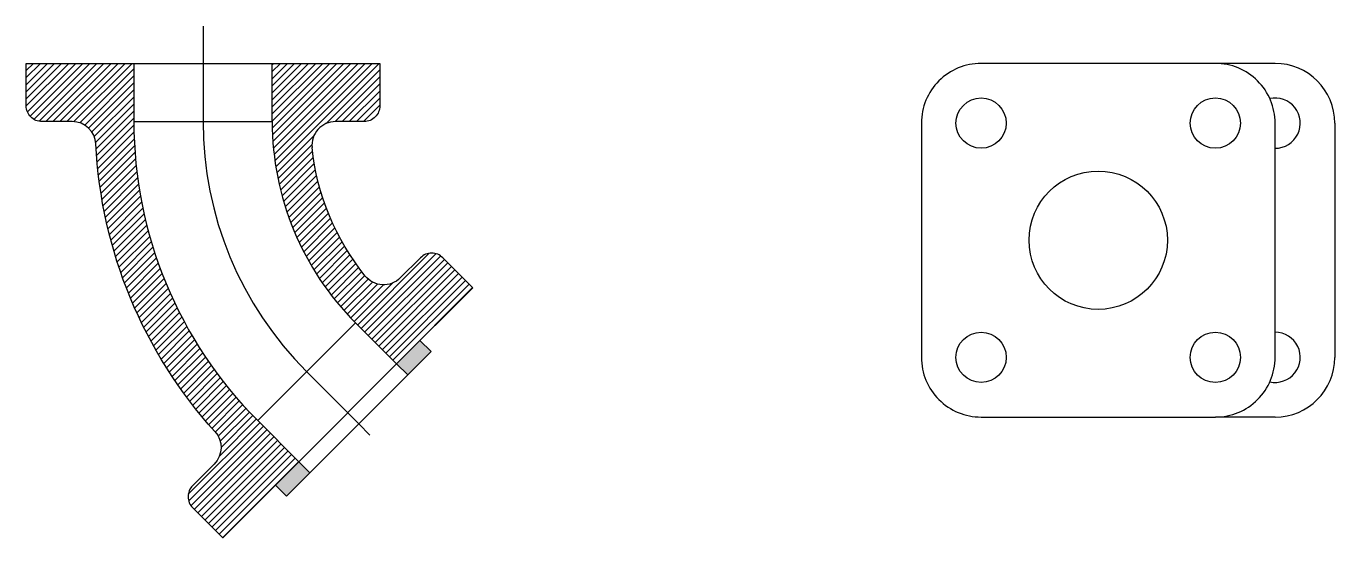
# Model space of a CAD drawing. Header units: millimetres. Extents: x 14 to 47.3, y 5.3 to 18.3.
import ezdxf

# ---------------------------------------------------------------- set-up
doc = ezdxf.new("R2010")
doc.units = ezdxf.units.MM
doc.linetypes.add('ACAD_ISO10W100', pattern=[18, 12, -3, 0, -3])
for name, color, linetype in [('Cerc mare', 3, 'Continuous'), ('Cercuri mici', 2, 'Continuous'), ('Contur', 1, 'Continuous'), ('Linie punctata', 4, 'ACAD_ISO10W100'), ('Zona hasurata', 254, 'Continuous'), ('Zone intunecate', 250, 'Continuous')]:
    doc.layers.add(name, color=color, linetype=linetype)

msp = doc.modelspace()

# ---------------------------------------------------------------- hatches: boundary and pattern name
at = {"layer": 'Zona hasurata'}
h = msp.add_hatch(dxfattribs=at)
h.set_pattern_fill('ANSI31', color=256, scale=0.04)
h.set_pattern_definition([(45, (10.77246, 4.2974), (-0.0898027, 0.0898027), [])])
h.paths.add_polyline_path([(15.728, 15.31, 0.173746), (18.758, 7.993, -0.400037), (18.738, 7.165), (18.191, 6.617, 0.414214), (18.191, 6.052), (18.954, 5.288), (20.892, 7.226), (19.845, 8.272, -0.198912), (16.694, 15.881), (16.694, 17.361), (13.954, 17.361), (13.954, 16.281, 0.414214), (14.354, 15.881), (15.128, 15.881, -0.400037)])
h.paths.add_polyline_path([(20.214, 17.361), (20.214, 15.881, 0.198912), (22.334, 10.761), (23.381, 9.715), (25.318, 11.652), (24.555, 12.416, 0.414214), (23.989, 12.416), (23.474, 11.901, -0.445674), (22.583, 11.948, -0.144234), (21.229, 15.217, -0.445674), (21.826, 15.881), (22.554, 15.881, 0.414214), (22.954, 16.281), (22.954, 17.361)])
at = {"layer": 'Zone intunecate'}
h = msp.add_hatch(color=256, dxfattribs=at)
h.dxf.hatch_style = 1
h.paths.add_polyline_path([(21.175, 6.943), (20.892, 7.226), (20.298, 6.632), (20.581, 6.349)])
h.paths.add_polyline_path([(23.381, 9.715), (23.664, 9.432), (24.258, 10.026), (23.975, 10.309)])

# ---------------------------------------------------------------- linework, layer by layer
msp.add_line((47.255, 15.841), (47.255, 15.841))
at = {"layer": 'Cerc mare'}
msp.add_circle((41.235, 12.861), 1.76, dxfattribs=at)
at = {"layer": 'Cercuri mici'}
for centre in [(38.255, 15.841), (44.215, 15.841), (38.255, 9.881), (44.215, 9.881)]:
    msp.add_circle(centre, 0.64, dxfattribs=at)
for centre, start, end in [((45.735, 15.841), 270, 102.1532), ((45.735, 9.881), 257.8468, 90)]:
    msp.add_arc(centre, 0.64, start, end, dxfattribs=at)
at = {"layer": 'Contur'}
for p, q in [((45.735, 17.361), (44.215, 17.361)), ((47.255, 15.841), (47.255, 9.881)), ((45.735, 8.361), (44.215, 8.361))]:
    msp.add_line(p, q, dxfattribs=at)
for points in [[(18.758, 7.993, -0.173746), (15.728, 15.31, 0.400037), (15.128, 15.881), (14.354, 15.881, -0.414214), (13.954, 16.281), (13.954, 17.361), (22.954, 17.361), (22.954, 16.281, -0.414214), (22.554, 15.881), (21.826, 15.881, 0.445674), (21.229, 15.217)], [(18.758, 7.993, -0.400037), (18.738, 7.165), (18.191, 6.617, 0.414214), (18.191, 6.052), (18.954, 5.288), (20.892, 7.226), (19.845, 8.272), (22.334, 10.761), (23.381, 9.715), (25.318, 11.652), (24.555, 12.416, 0.414214), (23.989, 12.416), (23.474, 11.901, -0.445674), (22.583, 11.948, -0.144234), (21.229, 15.217)]]:
    msp.add_lwpolyline(points, format="xyb", dxfattribs=at)
msp.add_lwpolyline([(38.255, 8.361), (44.215, 8.361, 0.414214), (45.735, 9.881), (45.735, 15.841, 0.414214), (44.215, 17.361), (38.255, 17.361, 0.414214), (36.735, 15.841), (36.735, 9.881, 0.414214)], format="xyb", close=True, dxfattribs=at)
msp.add_lwpolyline([(20.298, 6.632), (20.581, 6.349), (24.258, 10.026), (23.975, 10.309)], dxfattribs=at)
for centre, radius, start, end in [((45.735, 15.841), 1.52, 0, 90), ((27.454, 15.881), 10.76, 180, 225), ((27.454, 15.881), 7.24, 180, 225), ((45.735, 9.881), 1.52, 270, 0)]:
    msp.add_arc(centre, radius, start, end, dxfattribs=at)
at = {"layer": 'Linie punctata'}
msp.add_lwpolyline([(18.454, 18.308), (18.454, 17.361), (18.454, 15.881, 0.198912), (21.09, 9.517), (22.136, 8.47), (22.419, 8.187), (22.702, 7.904)], format="xyb", dxfattribs=at)
for points in [[(16.694, 17.361), (16.694, 15.881), (20.214, 15.881), (20.214, 17.361)], [(21.175, 6.943), (20.892, 7.226), (23.381, 9.715), (23.664, 9.432)]]:
    msp.add_lwpolyline(points, dxfattribs=at)

doc.saveas('drawing.dxf')
